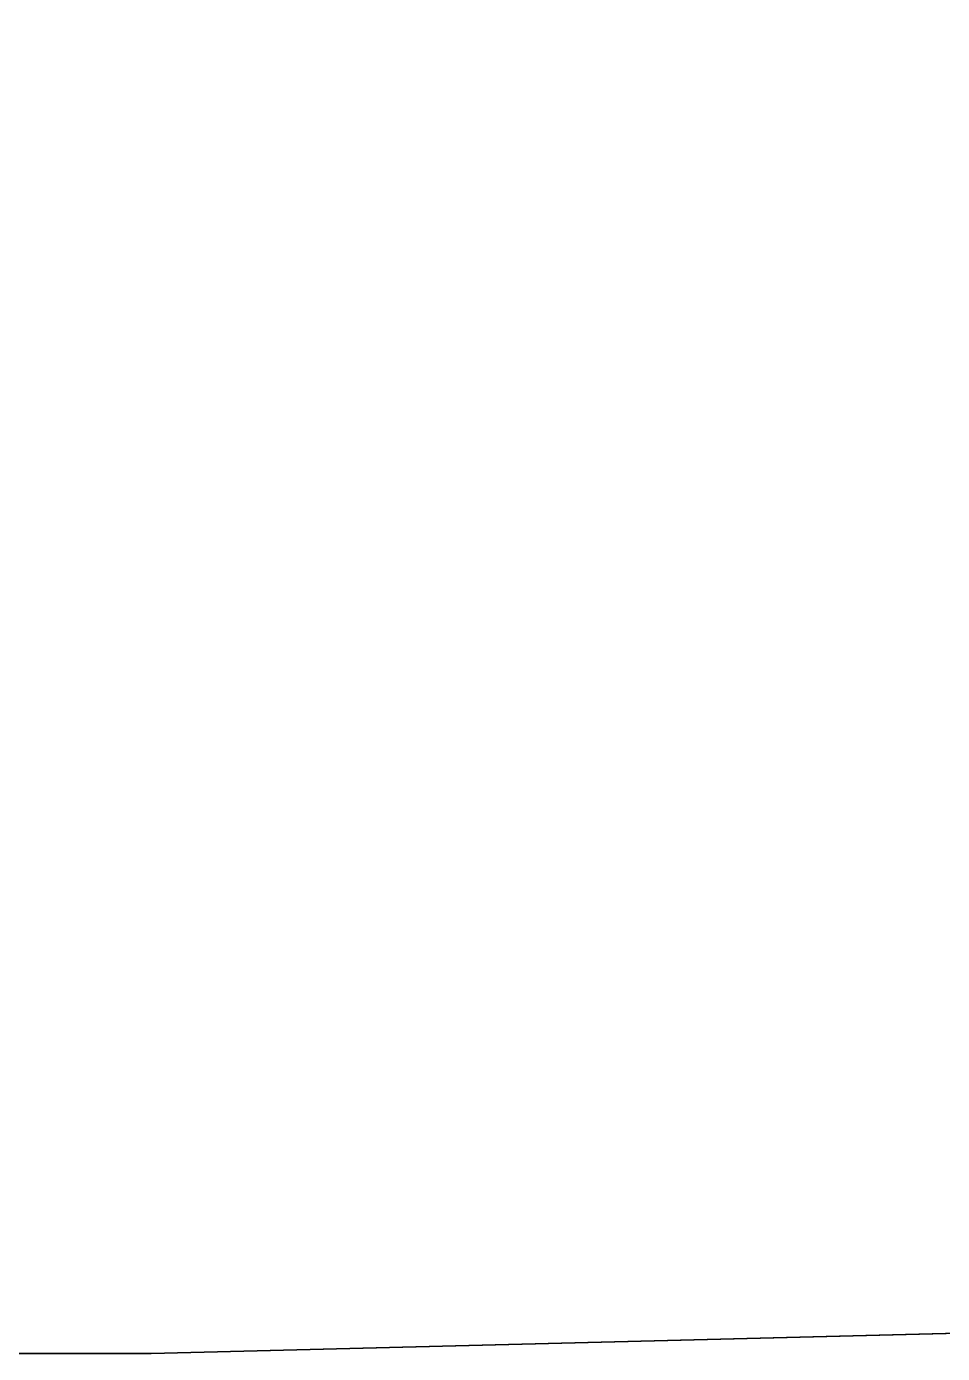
# Model space of a CAD drawing. Header units: millimetres. Extents: x 0 to 3661, y -1188 to 730.
# Drawn here: x 221.511808 to 221.5131, y 0.052049 to 0.05392 of the extents above; entities that cross this region are included whole.
import ezdxf

# ---------------------------------------------------------------- set-up
doc = ezdxf.new("R2010")
doc.units = ezdxf.units.MM
doc.layers.add('Blocks', color=7, linetype='Continuous')
doc.layers.add('Blocks$Inner', color=7, linetype='Continuous', lineweight=25, true_color=0x007f00)
doc.layers.add('Blocks$Outline', color=7, linetype='Continuous', lineweight=35, true_color=0xff3f3f)

# ---------------------------------------------------------------- blocks, each defined once
blk = doc.blocks.new('AA10 Dining Table Front')
at = {"layer": 'Blocks$Inner'}
blk.add_rational_spline([(225.5125266, 4.052049), (225.5122822, 0.0521255), (221.5119838, 0.052049)], [1, 0.70710709443, 1], degree=2, dxfattribs=at)
blk.add_open_spline([(221.5119838, 0.052049), (221.3174752, 0.052049), (219.9508342, 0.052049), (216.4767175, 0.052049), (211.6399217, 0.052049), (206.5345383, 0.052049), (201.6597978, 0.052049), (197.7831799, 0.052049), (195.8211782, 0.052049), (195.5136424, 0.052049)], degree=3, knots=[57.151001, 57.151001, 57.151001, 57.151001, 63.822315, 69.213951, 74.379127, 79.51822, 84.262374, 89.654009, 97.990382, 97.990382, 97.990382, 97.990382], dxfattribs=at)
at = {"layer": 'Blocks$Outline'}
blk.add_rational_spline([(225.5125266, 4.052049), (225.5122822, 0.0521255), (221.5119838, 0.052049)], [1, 0.70710709443, 1], degree=2, dxfattribs=at)
blk.add_open_spline([(221.5119838, 0.052049), (221.3174752, 0.052049), (219.9508342, 0.052049), (216.4767175, 0.052049), (211.6399217, 0.052049), (206.5345383, 0.052049), (201.6597978, 0.052049), (197.7831799, 0.052049), (195.8211782, 0.052049), (195.5136424, 0.052049)], degree=3, knots=[57.151001, 57.151001, 57.151001, 57.151001, 63.822315, 69.213951, 74.379127, 79.51822, 84.262374, 89.654009, 97.990382, 97.990382, 97.990382, 97.990382], dxfattribs=at)

msp = doc.modelspace()

# ---------------------------------------------------------------- block references
at = {"layer": 'Blocks'}
msp.add_blockref('AA10 Dining Table Front', (0, 0), dxfattribs=at)

doc.saveas('drawing.dxf')
